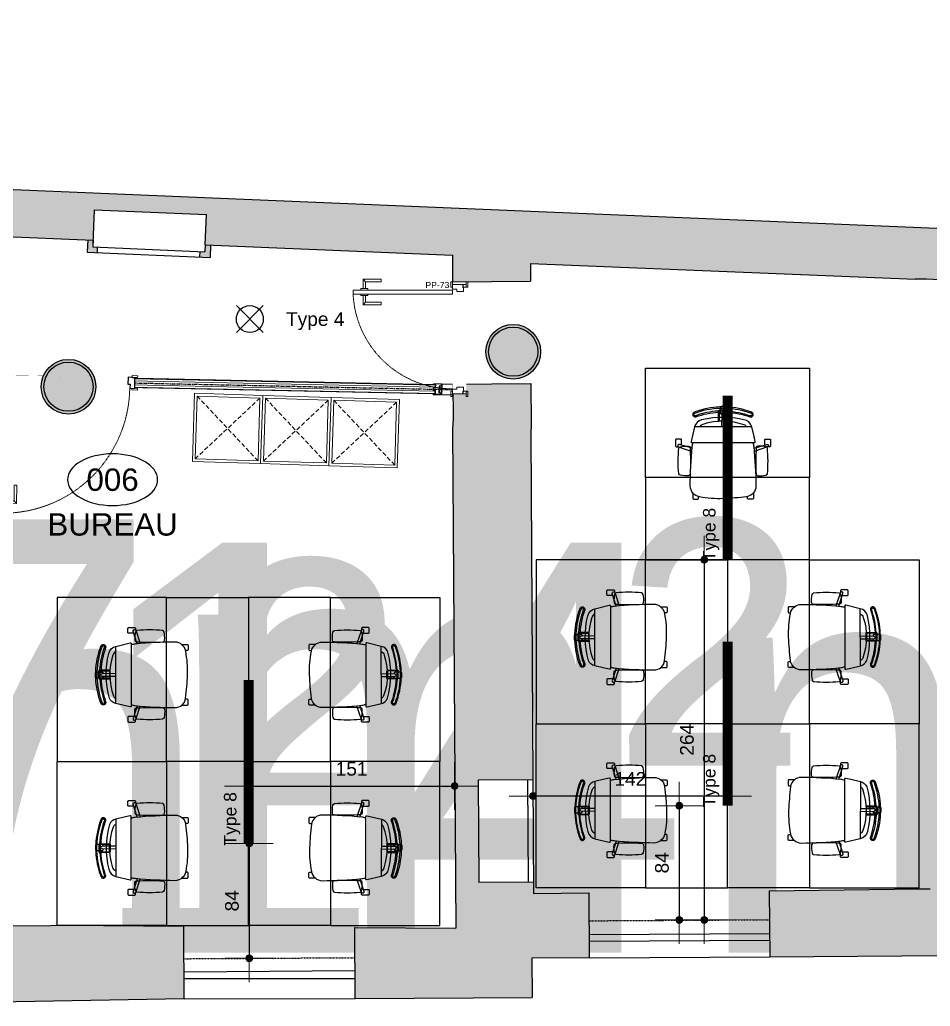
# Model space of a CAD drawing. Header units: inches. Extents: x 2159 to 6977, y 624 to 2731.
# Drawn here: x 5354 to 6020, y 1564 to 2285 of the extents above; entities that cross this region are included whole.
import ezdxf
from ezdxf.enums import TextEntityAlignment as Align

# ---------------------------------------------------------------- set-up
doc = ezdxf.new("R2018")
doc.units = ezdxf.units.IN
doc.header["$MEASUREMENT"] = 0
doc.set_wipeout_variables(frame=1)
for name, pattern in [('ACAD_ISO02W100', [15, 12, -3]), ('ACAD_ISO03W100', [30, 12, -18]), ('AXESx2', [4, 2.5, -0.5, 0.5, -0.5]), ('CACHE2', [4.7625, 3.175, -1.5875]), ('CACHEx2', [0.75, 0.5, -0.25])]:
    doc.linetypes.add(name, pattern=pattern)
for name, color, linetype in [('DESSIN entresol 1', 7, 'Continuous'), ('M-CLOISON_INFORMATION', 6, 'Continuous'), ('M-COTATION LUMINAIRES', 1, 'Continuous'), ('Mur entresol 1', 7, 'Continuous')]:
    doc.layers.add(name, color=color, linetype=linetype)
for name, color, linetype, true_color in [('M-CLOISON_AMOVIBLE_VITREE', 7, 'Continuous', 0x007cf9), ('M-CLOISON_AMOVIBLE_VITREE_VSA', 7, 'Continuous', 0x04c0fe), ('M-LOCAUX_ID', 7, 'Continuous', 0x80dfff), ('M-LUMINAIRES', 7, 'Continuous', 0x000024), ('M-MOBILIER BUREAU', 7, 'Continuous', 0x141467), ("M-SYSTEME D'ACCES", 7, 'Continuous', 0xbbff78), ('MC-CLOISON_AMOVIBLE_VITREE', 7, 'Continuous', 0x007cf9)]:
    doc.layers.add(name, color=color, linetype=linetype, true_color=true_color)
doc.layers.add('M-MOBILIER AUTRE', color=7, linetype='Continuous', lineweight=0, true_color=0x214aff)
doc.styles.add('ARIAL', font='arial.ttf')
doc.styles.add('MC_2013_Libre_15', font='', dxfattribs={"height": 15})
doc.styles.add('MC_Libre_09', font='', dxfattribs={"height": 9})
doc.styles.get("Standard").update_dxf_attribs({"font": 'arial.ttf'})
doc.styles.get('MC_2013_Libre_15').set_extended_font_data('Gotham Book')
doc.styles.get('MC_Libre_09').set_extended_font_data('Gotham Book')
doc.dimstyles.new('MC_1-50', dxfattribs={"dimscale": 50, "dimtxt": 0.2, "dimasz": 0.02, "dimexe": 0, "dimexo": 0, "dimgap": 0.15, "dimtad": 1, "dimdec": 0, "dimzin": 0, "dimdsep": 46, "dimtxsty": 'ARIAL', "dimblk": 'MC_LIGNE_ACCROCHE DE COTE', "dimblk1": 'MC_LIGNE_ACCROCHE DE COTE', "dimblk2": 'MC_LIGNE_ACCROCHE DE COTE', "dimcen": -3, "dimdle": 1.25, "dimse1": 1, "dimse2": 1, "dimclrd": 256, "dimclre": 7, "dimclrt": 256, "dimadec": 0, "dimazin": 0, "dimtfac": 0.75, "dimtdec": 0, "dimtix": 1, "dimtmove": 2, "dimatfit": 2, "dimldrblk": 'DOT', "dimfxl": 1, "dimtvp": 1.5, "dimtolj": 1, "dimtzin": 0, "dimlwd": -1, "dimarcsym": 0})

# ---------------------------------------------------------------- blocks, each defined once
blk = doc.blocks.new('MC_ID_PIECE')
blk.add_ellipse((0, 0), major_axis=(-18.11, 0), ratio=0.57331, start_param=-1.570796, end_param=4.712389)
at = {"style": 'ARIAL'}
for tag, p in [('NUMEROTATION_PIECE', (0, 0)), ('ID_PIECE', (0, -17.97))]:
    blk.add_attdef(tag, text='', height=9, dxfattribs=at).set_placement(p, align=Align.MIDDLE_CENTER)
blk = doc.blocks.new('*U35')
at = {"color": 0}
for p, q in [((-44.11, 6.6), (1028.93, 6.58)), ((1028.93, -0.42), (-44.11, -0.4))]:
    blk.add_line(p, q, dxfattribs=at)
for points in [[(-58.56, 7.1), (-50.56, 7.1), (-50.56, -0.9), (-58.56, -0.9)], [(1035.38, 7.08), (1043.38, 7.08), (1043.38, -0.92), (1035.38, -0.92)]]:
    blk.add_lwpolyline(points, close=True, dxfattribs=at)
at = {"color": 0, "lineweight": 5}
for points in [[(-50.56, 5.58), (-49.06, 5.58), (-49.06, 0.58), (-50.56, 0.58), (-50.56, 1.48), (-50.06, 1.48), (-50.06, 4.68), (-50.56, 4.68)], [(-49.81, 7.1), (-49.81, 5.6), (-48.31, 5.6), (-48.31, 0.6), (-49.81, 0.6), (-49.81, -0.4), (-45.81, -0.4), (-45.81, 2.1), (-44.11, 2.1), (-44.11, 4.1), (-45.81, 4.1), (-45.81, 6.6), (-44.11, 6.6), (-44.11, 7.1)], [(-45.41, 6.2), (1030.23, 6.18), (1030.23, 4.48), (-45.41, 4.5)], [(-45.41, 1.7), (1030.23, 1.68), (1030.23, -0.02), (-45.41, 0)], [(1034.63, 7.08), (1034.63, 5.58), (1033.13, 5.58), (1033.13, 0.58), (1034.63, 0.58), (1034.63, -0.42), (1030.63, -0.42), (1030.63, 2.08), (1028.93, 2.08), (1028.93, 4.08), (1030.63, 4.08), (1030.63, 6.58), (1028.93, 6.58), (1028.93, 7.08)], [(1035.38, 5.57), (1033.88, 5.57), (1033.88, 0.57), (1035.38, 0.57), (1035.38, 1.47), (1034.88, 1.47), (1034.88, 4.67), (1035.38, 4.67)], [(-49.81, -0.9), (-44.11, -0.9), (-44.11, -0.4), (-49.81, -0.4)], [(1034.63, -0.92), (1028.93, -0.92), (1028.93, -0.42), (1034.63, -0.42)]]:
    blk.add_lwpolyline(points, close=True, dxfattribs=at)
at = {"layer": 'M-CLOISON_INFORMATION', "linetype": 'AXESx2'}
blk.add_line((-58.56, 3.1), (1043.38, 3.09), dxfattribs=at)
at = {"layer": 'M-CLOISON_INFORMATION', "style": 'ARIAL'}
for tag, p in [('LONGUEUR_CLOISON', (-43.11, 3.1)), ('NUMERO_CLOISON', (-43.11, -2.04))]:
    blk.add_attdef(tag, text='', height=2, dxfattribs=at).set_placement(p, align=Align.MIDDLE_LEFT)
at = {"layer": 'M-CLOISON_INFORMATION', "style": 'ARIAL', "flags": 1}
for tag, p in [('MODELE_CLOISON', (-43.11, -5.17)), ('FINITION_CLOISON', (-43.11, -8.31)), ('HAUTEUR_SOUS_PLAFOND', (-43.11, -11.45))]:
    blk.add_attdef(tag, text='', height=2, dxfattribs=at).set_placement(p, align=Align.MIDDLE_LEFT)
blk = doc.blocks.new('Bureau 120x60cm')
at = {"color": 7, "linetype": 'ACAD_ISO02W100', "true_color": 0xf3f3f3}
for p, q in [((-15.3435, 27.3143, 0.4745), (-16.1435, 27.3143, 0.4745)), ((-16.1435, 27.3143, 0.4745), (-16.1435, 26.1143, 0.4745)), ((-16.1435, 26.1143, 0.4745), (-15.3435, 26.1143, 0.4745))]:
    blk.add_line(p, q, dxfattribs=at)
at = {"color": 0}
for p, q in [((-15.3435, 26.1143, 0.4745), (-15.3435, 27.3143, 0.4745)), ((-15.3435, 27.3143, 0.4745), (-14.7435, 27.3143, 0.4745)), ((-14.7435, 27.3143, 0.4745), (-14.7435, 26.1143, 0.4745)), ((-14.7435, 26.1143, 0.4745), (-15.3435, 26.1143, 0.4745))]:
    blk.add_line(p, q, dxfattribs=at)
for p, q in [((-15.8285, 26.7813, 0.0562), (-15.8324, 26.7813, 0.0562)), ((-15.7609, 26.7813, 0.0562), (-15.8285, 26.7813, 0.0562)), ((-15.8374, 26.7763, 0.0562), (-15.8295, 26.7763, 0.0562)), ((-15.8374, 26.7223, 0.0562), (-15.8374, 26.7763, 0.0562)), ((-15.8295, 26.7223, 0.0562), (-15.8374, 26.7223, 0.0562)), ((-15.8324, 26.7173, 0.0562), (-15.8285, 26.7173, 0.0562)), ((-15.8295, 26.7223, 0.0562), (-15.8295, 26.7763, 0.0562)), ((-15.8295, 26.7763, 0.0562), (-15.7599, 26.7763, 0.0562)), ((-15.7599, 26.7223, 0.0562), (-15.8295, 26.7223, 0.0562)), ((-15.8285, 26.7173, 0.0562), (-15.7609, 26.7173, 0.0562)), ((-15.7147, 26.7347, 0.0562), (-15.8143, 26.7359, 0.0562)), ((-15.7147, 26.7563, 0.0562), (-15.8137, 26.7544, 0.0562)), ((-15.7599, 26.7763, 0.0562), (-15.7599, 26.7223, 0.0562)), ((-15.7599, 26.7763, 0.0562), (-15.7559, 26.7763, 0.0562)), ((-15.7559, 26.7223, 0.0562), (-15.7599, 26.7223, 0.0562)), ((-15.7559, 26.7223, 0.0562), (-15.7559, 26.7763, 0.0562))]:
    blk.add_line(p, q)
at = {"extrusion": (-3.0876e-09, -2.36034e-09, 1), "elevation": 0.0562}
for points in [[(-15.5821, 27.0512), (-15.6215, 27.0512), (-15.6259, 27.0548), (-15.6262, 27.0897), (-15.6215, 27.0945), (-15.5748, 27.0945), (-15.57, 27.0897), (-15.57, 27.0751)], [(-15.2327, 26.9695), (-15.1901, 26.9695), (-15.1853, 26.9648), (-15.1853, 26.931), (-15.1901, 26.9262), (-15.2044, 26.9262)], [(-15.8076, 26.7357), (-15.8076, 26.7286), (-15.8124, 26.7238), (-15.859, 26.7238), (-15.8638, 26.7286), (-15.8638, 26.7624), (-15.859, 26.7671), (-15.8124, 26.7671), (-15.8076, 26.7624), (-15.8076, 26.7546)], [(-15.2319, 26.5249), (-15.1901, 26.5249), (-15.1853, 26.5296), (-15.1853, 26.5634), (-15.1901, 26.5682), (-15.2052, 26.5682)], [(-15.5821, 26.4432), (-15.6215, 26.4432), (-15.6259, 26.4396), (-15.6262, 26.4047), (-15.6215, 26.3998), (-15.5748, 26.3998), (-15.57, 26.4047), (-15.57, 26.4193)]]:
    blk.add_lwpolyline(points, dxfattribs=at)
for points in [[(-15.5582, 26.9737), (-15.5868, 27.067, -0.982332), (-15.5689, 27.0729), (-15.5356, 26.9757)], [(-15.7151, 26.5383, -0.248671), (-15.7609, 26.576, -0.127853), (-15.766, 26.9044, -0.282333), (-15.7143, 26.9558, -0.116263)], [(-15.6008, 26.5315, 0.086951), (-15.5723, 26.5224, 0.020643), (-15.2819, 26.5073, 0.381486), (-15.2039, 26.5754, 0.021381), (-15.1899, 26.7474, 0.05708), (-15.203, 26.9204, 0.351969), (-15.2819, 26.9875, 0.020732), (-15.5723, 26.9724, 0.070243), (-15.6007, 26.9657, 5.382448)], [(-15.7143, 26.9182, 0.184533), (-15.7356, 26.8923, 0.168144), (-15.7318, 26.5946, 0.20387), (-15.7151, 26.5766, 1.542689)], [(-15.5582, 26.5211), (-15.5868, 26.4274, 0.982332), (-15.5689, 26.4215), (-15.5356, 26.5192)]]:
    blk.add_lwpolyline(points, format="xyb", dxfattribs=at)
for points in [[(-15.5688, 27.0635, 0.081724), (-15.5739, 27.0013, 0.298406), (-15.5645, 26.9893, 0.027254), (-15.3699, 26.9884, 0.392104), (-15.3575, 27.001, 0.077754), (-15.3612, 27.06, 0.283785), (-15.3723, 27.0715, 0.04999), (-15.5596, 27.071, 0.300524)], [(-15.6439, 26.5195), (-15.7151, 26.5383), (-15.7143, 26.9558), (-15.6089, 26.9816, -0.415503), (-15.6007, 26.9766), (-15.6008, 26.5168, -0.637011), (-15.6084, 26.5133)], [(-15.5688, 26.4311, -0.081724), (-15.5739, 26.4932, -0.298406), (-15.5645, 26.5052, -0.027254), (-15.3699, 26.5061, -0.392104), (-15.3575, 26.4935, -0.077754), (-15.3612, 26.4346, -0.283785), (-15.3723, 26.4231, -0.04999), (-15.5596, 26.4235, -0.300524)]]:
    blk.add_lwpolyline(points, format="xyb", close=True, dxfattribs=at)
for centre, radius, start, end in [((-15.8324, 26.7763, 0.0562), 0.005, 90, 180), ((-15.7609, 26.7763, 0.0562), 0.005, 0, 90), ((-15.8324, 26.7223, 0.0562), 0.005, 180, 270), ((-15.8142, 26.7451, 0.0562), 0.00929, 86.88434, 269.02485), ((-15.7609, 26.7223, 0.0562), 0.005, 270, 0)]:
    blk.add_arc(centre, radius, start, end)
at = {"extrusion": (-3.0876e-09, -2.36034e-09, 1)}
for centre, major_axis, ratio, start_param, end_param in [((-15.806, 26.9509, 0.0562), (0, 0.00992), 0.993908, 4.482777, 6.283185), ((-15.7609, 26.7763, 0.0562), (0, -0.005), 0.192955, 1.570796, 3.141593), ((-15.7609, 26.7223, 0.0562), (0, -0.005), 0.192955, 0, 1.570796), ((-15.8056, 26.545, 0.0562), (0, -0.00991), 0.993908, 0, 1.916946)]:
    blk.add_ellipse(centre, major_axis=major_axis, ratio=ratio, start_param=start_param, end_param=end_param, dxfattribs=at)
for points, knots in [([(-15.8227, 26.5401, 0.0562), (-15.8451, 26.599, 0.0562), (-15.8581, 26.6624, 0.0562), (-15.863, 26.7873, 0.0562), (-15.8555, 26.8503, 0.0562), (-15.8339, 26.9259, 0.0562), (-15.8286, 26.9417, 0.0562), (-15.8227, 26.9573, 0.0562)], [0, 0, 0, 0, 0.1891905, 0.1891905, 0.3749651, 0.3749651, 0.4250547, 0.4250547, 0.4250547, 0.4250547]), ([(-15.8152, 26.9545, 0.0562), (-15.8373, 26.8964, 0.0562), (-15.8501, 26.8339, 0.0562), (-15.855, 26.7107, 0.0562), (-15.8476, 26.6485, 0.0562), (-15.8263, 26.5739, 0.0562), (-15.821, 26.5581, 0.0562), (-15.8151, 26.5426, 0.0562)], [0, 0, 0, 0, 0.186586, 0.186586, 0.3697995, 0.3697995, 0.4196416, 0.4196416, 0.4196416, 0.4196416]), ([(-15.8227, 26.9573, 0.0562), (-15.822, 26.9592, 0.0562), (-15.821, 26.9609, 0.0562), (-15.8185, 26.9638, 0.0562), (-15.8171, 26.9651, 0.0562), (-15.8139, 26.9671, 0.0562), (-15.8121, 26.9679, 0.0562), (-15.8084, 26.9688, 0.0562), (-15.8064, 26.969, 0.0562), (-15.8027, 26.9686, 0.0562), (-15.8008, 26.9682, 0.0562), (-15.7973, 26.9667, 0.0562), (-15.7957, 26.9657, 0.0562), (-15.7928, 26.9632, 0.0562), (-15.7916, 26.9617, 0.0562), (-15.7897, 26.9584, 0.0562), (-15.789, 26.9566, 0.0562), (-15.7882, 26.9528, 0.0562), (-15.7881, 26.9509, 0.0562), (-15.7884, 26.9481, 0.0562), (-15.7885, 26.9472, 0.0562), (-15.7888, 26.9463, 0.0562)], [0, 0, 0, 0, 0.00581834, 0.00581834, 0.0115265, 0.0115265, 0.01723291, 0.01723291, 0.02293404, 0.02293404, 0.02863253, 0.02863253, 0.03433199, 0.03433199, 0.0400356, 0.0400356, 0.04574483, 0.04574483, 0.05145892, 0.05145892, 0.05415272, 0.05415272, 0.05415272, 0.05415272]), ([(-15.8152, 26.9545, 0.0562), (-15.8152, 26.9545, 0.0562), (-15.8153, 26.9546, 0.0562), (-15.8156, 26.9547, 0.0562), (-15.8158, 26.9548, 0.0562), (-15.8165, 26.9551, 0.0562), (-15.8169, 26.9553, 0.0562), (-15.8178, 26.9556, 0.0562), (-15.8182, 26.9558, 0.0562), (-15.8192, 26.9562, 0.0562), (-15.8197, 26.9564, 0.0562), (-15.8206, 26.9567, 0.0562), (-15.821, 26.9569, 0.0562), (-15.8218, 26.9571, 0.0562), (-15.8221, 26.9572, 0.0562), (-15.8225, 26.9573, 0.0562), (-15.8226, 26.9574, 0.0562), (-15.8227, 26.9573, 0.0562), (-15.8227, 26.9573, 0.0562), (-15.8227, 26.9573, 0.0562)], [25.279064, 25.279064, 25.279064, 25.279064, 26.768348, 26.768348, 28.325859, 28.325859, 29.883994, 29.883994, 31.441792, 31.441792, 32.999677, 32.999677, 34.558406, 34.558406, 36.117352, 36.117352, 37.67499, 37.67499, 37.885463, 37.885463, 37.885463, 37.885463]), ([(-15.7964, 26.9487, 0.0562), (-15.7962, 26.9497, 0.0562), (-15.7961, 26.9508, 0.0562), (-15.7963, 26.9529, 0.0562), (-15.7966, 26.954, 0.0562), (-15.7974, 26.9559, 0.0562), (-15.798, 26.9568, 0.0562), (-15.7994, 26.9584, 0.0562), (-15.8002, 26.959, 0.0562), (-15.802, 26.9601, 0.0562), (-15.803, 26.9605, 0.0562), (-15.8047, 26.9608, 0.0562), (-15.8053, 26.9609, 0.0562), (-15.8071, 26.9609, 0.0562), (-15.8081, 26.9607, 0.0562), (-15.8101, 26.96, 0.0562), (-15.8111, 26.9595, 0.0562), (-15.8128, 26.9582, 0.0562), (-15.8135, 26.9574, 0.0562), (-15.8145, 26.9559, 0.0562), (-15.8149, 26.9552, 0.0562), (-15.8152, 26.9545, 0.0562)], [0, 0, 0, 0, 0.00321285, 0.00321285, 0.00636128, 0.00636128, 0.0095137, 0.0095137, 0.01267321, 0.01267321, 0.01584275, 0.01584275, 0.01782239, 0.01782239, 0.0210395, 0.0210395, 0.02422009, 0.02422009, 0.02739541, 0.02739541, 0.02974606, 0.02974606, 0.02974606, 0.02974606]), ([(-15.7964, 26.9487, 0.0562), (-15.7964, 26.9487, 0.0562), (-15.7963, 26.9487, 0.0562), (-15.7962, 26.9486, 0.0562), (-15.7961, 26.9486, 0.0562), (-15.7959, 26.9486, 0.0562), (-15.7957, 26.9485, 0.0562), (-15.7953, 26.9484, 0.0562), (-15.7946, 26.9482, 0.0562), (-15.7941, 26.9481, 0.0562), (-15.7932, 26.9478, 0.0562), (-15.7927, 26.9477, 0.0562), (-15.7922, 26.9475, 0.0562), (-15.7922, 26.9475, 0.0562), (-15.7921, 26.9475, 0.0562)], [23.620506, 23.620506, 23.620506, 23.620506, 24.344107, 24.344107, 25.225285, 25.225285, 25.225285, 26.786112, 26.786112, 28.351302, 28.351302, 29.91779, 29.91779, 29.92515, 29.92515, 29.92515, 29.92515]), ([(-15.7964, 26.9487, 0.0562), (-15.7964, 26.9487, 0.0562), (-15.7964, 26.9487, 0.0562), (-15.7964, 26.9487, 0.0562), (-15.7964, 26.9487, 0.0562), (-15.7964, 26.9487, 0.0562)], [48.4302614, 48.4302614, 48.4302614, 48.4302614, 48.6864191, 48.6864191, 48.8457908, 48.8457908, 48.8457908, 48.8457908]), ([(-15.7921, 26.9475, 0.0562), (-15.7917, 26.9473, 0.0562), (-15.7912, 26.9472, 0.0562), (-15.7903, 26.9469, 0.0562), (-15.7899, 26.9468, 0.0562), (-15.7893, 26.9466, 0.0562), (-15.7891, 26.9465, 0.0562), (-15.7888, 26.9464, 0.0562), (-15.7888, 26.9463, 0.0562), (-15.7888, 26.9463, 0.0562)], [29.92515, 29.92515, 29.92515, 29.92515, 31.483322, 31.483322, 33.047716, 33.047716, 34.610721, 34.610721, 35.815195, 35.815195, 35.815195, 35.815195]), ([(-15.8285, 26.7813, 0.0562), (-15.8285, 26.7813, 0.0562), (-15.8285, 26.7813, 0.0562), (-15.8285, 26.7813, 0.0562), (-15.8285, 26.7813, 0.0562), (-15.8294, 26.7752, 0.0562)], [-0.01031285, -0.01031285, -0.01031285, -0.01031285, 0, 0, 0.01031285, 0.01031285, 0.01031285, 0.01031285]), ([(-15.8295, 26.7223, 0.0562), (-15.8295, 26.7217, 0.0562), (-15.8294, 26.721, 0.0562), (-15.8293, 26.7198, 0.0562), (-15.8293, 26.7193, 0.0562), (-15.8291, 26.7183, 0.0562), (-15.829, 26.718, 0.0562), (-15.8288, 26.7176, 0.0562), (-15.8288, 26.7175, 0.0562), (-15.8286, 26.7174, 0.0562), (-15.8286, 26.7173, 0.0562), (-15.8285, 26.7173, 0.0562), (-15.8285, 26.7173, 0.0562), (-15.8285, 26.7173, 0.0562)], [7.866681, 7.866681, 7.866681, 7.866681, 9.819099, 9.819099, 11.771895, 11.771895, 13.725549, 13.725549, 14.729493, 14.729493, 15.733363, 15.733363, 15.743676, 15.743676, 15.743676, 15.743676]), ([(-15.7888, 26.5511, 0.0562), (-15.7882, 26.5493, 0.0562), (-15.7878, 26.5473, 0.0562), (-15.7877, 26.5435, 0.0562), (-15.788, 26.5415, 0.0562), (-15.7891, 26.5379, 0.0562), (-15.79, 26.5362, 0.0562), (-15.7922, 26.5331, 0.0562), (-15.7936, 26.5317, 0.0562), (-15.7966, 26.5294, 0.0562), (-15.7984, 26.5285, 0.0562), (-15.802, 26.5274, 0.0562), (-15.8039, 26.5271, 0.0562), (-15.8077, 26.5271, 0.0562), (-15.8096, 26.5275, 0.0562), (-15.8132, 26.5287, 0.0562), (-15.8149, 26.5296, 0.0562), (-15.8179, 26.5319, 0.0562), (-15.8192, 26.5333, 0.0562), (-15.8214, 26.5365, 0.0562), (-15.8222, 26.5382, 0.0562), (-15.8227, 26.5401, 0.0562)], [0, 0, 0, 0, 0.00581525, 0.00581525, 0.01152328, 0.01152328, 0.01723549, 0.01723549, 0.02294442, 0.02294442, 0.02864804, 0.02864804, 0.03434624, 0.03434624, 0.04004111, 0.04004111, 0.04573612, 0.04573612, 0.0514347, 0.0514347, 0.05717597, 0.05717597, 0.05717597, 0.05717597]), ([(-15.8185, 26.5413, 0.0562), (-15.8186, 26.5413, 0.0562), (-15.8187, 26.5413, 0.0562), (-15.8192, 26.5411, 0.0562), (-15.8197, 26.5409, 0.0562), (-15.8207, 26.5406, 0.0562), (-15.8211, 26.5405, 0.0562), (-15.8218, 26.5403, 0.0562), (-15.8221, 26.5402, 0.0562), (-15.8226, 26.5401, 0.0562), (-15.8227, 26.5401, 0.0562), (-15.8227, 26.5401, 0.0562), (-15.8227, 26.5401, 0.0562), (-15.8227, 26.5401, 0.0562)], [31.187374, 31.187374, 31.187374, 31.187374, 31.462551, 31.462551, 33.025693, 33.025693, 34.593569, 34.593569, 36.159542, 36.159542, 37.722617, 37.722617, 37.907499, 37.907499, 37.907499, 37.907499]), ([(-15.8151, 26.5426, 0.0562), (-15.8151, 26.5426, 0.0562), (-15.8152, 26.5425, 0.0562), (-15.8155, 26.5424, 0.0562), (-15.8158, 26.5423, 0.0562), (-15.8165, 26.542, 0.0562), (-15.8169, 26.5419, 0.0562), (-15.8177, 26.5416, 0.0562), (-15.8181, 26.5415, 0.0562), (-15.8185, 26.5413, 0.0562)], [25.293642, 25.293642, 25.293642, 25.293642, 26.780141, 26.780141, 28.337832, 28.337832, 29.897859, 29.897859, 31.187374, 31.187374, 31.187374, 31.187374]), ([(-15.8151, 26.5426, 0.0562), (-15.8148, 26.5415, 0.0562), (-15.8144, 26.5405, 0.0562), (-15.8133, 26.5388, 0.0562), (-15.8126, 26.538, 0.0562), (-15.8109, 26.5366, 0.0562), (-15.81, 26.5361, 0.0562), (-15.808, 26.5354, 0.0562), (-15.807, 26.5352, 0.0562), (-15.8058, 26.5351, 0.0562), (-15.8057, 26.5351, 0.0562), (-15.8052, 26.5351, 0.0562), (-15.8049, 26.5351, 0.0562), (-15.8034, 26.5353, 0.0562), (-15.8024, 26.5356, 0.0562), (-15.8005, 26.5365, 0.0562), (-15.7996, 26.5371, 0.0562), (-15.7981, 26.5386, 0.0562), (-15.7974, 26.5394, 0.0562), (-15.7964, 26.5413, 0.0562), (-15.7961, 26.5423, 0.0562), (-15.7957, 26.5444, 0.0562), (-15.7957, 26.5454, 0.0562), (-15.796, 26.5471, 0.0562), (-15.7961, 26.5478, 0.0562), (-15.7964, 26.5484, 0.0562)], [0, 0, 0, 0, 0.00321068, 0.00321068, 0.00636009, 0.00636009, 0.00952099, 0.00952099, 0.01269186, 0.01269186, 0.01305819, 0.01305819, 0.01415867, 0.01415867, 0.01738754, 0.01738754, 0.02056235, 0.02056235, 0.02373073, 0.02373073, 0.02688881, 0.02688881, 0.03003872, 0.03003872, 0.03201466, 0.03201466, 0.03201466, 0.03201466]), ([(-15.7963, 26.5484, 0.0562), (-15.7963, 26.5484, 0.0562), (-15.7963, 26.5484, 0.0562), (-15.7963, 26.5484, 0.0562), (-15.7962, 26.5484, 0.0562), (-15.796, 26.5485, 0.0562), (-15.7955, 26.5486, 0.0562), (-15.7951, 26.5487, 0.0562), (-15.7943, 26.549, 0.0562), (-15.7938, 26.5491, 0.0562), (-15.7931, 26.5494, 0.0562), (-15.7929, 26.5495, 0.0562), (-15.7924, 26.5497, 0.0562), (-15.7921, 26.5497, 0.0562), (-15.7917, 26.5499, 0.0562), (-15.7914, 26.55, 0.0562), (-15.7907, 26.5503, 0.0562), (-15.7903, 26.5504, 0.0562), (-15.7896, 26.5507, 0.0562), (-15.7894, 26.5508, 0.0562), (-15.789, 26.551, 0.0562), (-15.7888, 26.5511, 0.0562), (-15.7888, 26.5511, 0.0562), (-15.7888, 26.5511, 0.0562), (-15.7888, 26.5511, 0.0562)], [24.890686, 24.890686, 24.890686, 24.890686, 25.198952, 25.198952, 25.198952, 26.764845, 26.764845, 28.33181, 28.33181, 29.899659, 29.899659, 30.698164, 30.698164, 31.448954, 31.448954, 32.250169, 32.250169, 33.784465, 33.784465, 35.31521, 35.31521, 36.840811, 36.840811, 37.073575, 37.073575, 37.073575, 37.073575])]:
    blk.add_open_spline(points, degree=3, knots=knots)
for points in [[(-15.8304, 26.7813, 0.0562), (-15.8271, 26.8382, 0.0562), (-15.8156, 26.8951, 0.0562), (-15.7964, 26.9487, 0.0562)], [(-15.7888, 26.9463, 0.0562), (-15.8077, 26.8936, 0.0562), (-15.8191, 26.8374, 0.0562), (-15.8224, 26.7813, 0.0562)], [(-15.8304, 26.7173, 0.0562), (-15.8271, 26.6605, 0.0562), (-15.8156, 26.6035, 0.0562), (-15.7964, 26.55, 0.0562)], [(-15.8225, 26.7173, 0.0562), (-15.8193, 26.6608, 0.0562), (-15.8079, 26.6043, 0.0562), (-15.7888, 26.5511, 0.0562)], [(-15.7964, 26.5484, 0.0562), (-15.7964, 26.5484, 0.0562), (-15.7963, 26.5484, 0.0562), (-15.7963, 26.5484, 0.0562)]]:
    blk.add_open_spline(points, degree=3)
blk = doc.blocks.new('MC_Legende_PLAN GENERAL')
at = {"lineweight": 30, "flags": 104}
blk.add_attdef('LEGENDES_PLAN_GENERAL', text='', height=6, dxfattribs=at).set_placement((-0.6, 0), align=Align.MIDDLE_LEFT)
blk = doc.blocks.new('*U41')
at = {"color": 0, "lineweight": 5}
for p, q in [((44.12, 95.91), (44.12, 82.66)), ((51.02, 95.91), (44.12, 95.91)), ((46.02, 94.01), (44.12, 95.91)), ((46.02, 94.01), (46.02, 82.66)), ((51.02, 94.01), (46.02, 94.01)), ((56.02, 95.91), (62.92, 95.91)), ((56.02, 94.01), (61.02, 94.01)), ((61.02, 94.01), (62.92, 95.91)), ((61.02, 94.01), (61.02, 82.66)), ((62.92, 95.91), (62.92, 82.66)), ((46.02, 82.66), (44.12, 82.66)), ((61.02, 82.66), (62.92, 82.66))]:
    blk.add_line(p, q, dxfattribs=at)
for points in [[(51.02, 97.56), (51.02, 92.36), (52.02, 92.36), (52.02, 97.56)], [(56.02, 97.56), (56.02, 92.36), (55.02, 92.36), (55.02, 97.56)]]:
    blk.add_lwpolyline(points, close=True, dxfattribs=at)
at = {"color": 255}
blk.add_wipeout([(59.02, 10.39), (-40.98, 10.39), (-40.98, 2.33), (59.02, 2.33)], dxfattribs=at)
at = {"color": 0, "lineweight": 5}
for p, q in [((-40.98, 2.77), (-40.98, 2.33)), ((-38.98, 2.77), (-40.98, 2.77)), ((-38.98, 2.33), (-38.98, 2.77)), ((-38.98, 2.39), (-38.98, 2.39)), ((57.02, 2.33), (57.02, 2.77)), ((57.02, 2.77), (59.02, 2.77)), ((59.02, 2.77), (59.02, 2.33))]:
    blk.add_line(p, q, dxfattribs=at)
at = {"color": 0}
for points in [[(52.02, 10.39), (55.02, 10.39), (55.02, 103.15), (52.02, 103.15)], [(-38.93, 2.39), (-35.98, 2.39), (-35.98, 7.39), (-37.48, 7.39), (-37.48, 10.39), (-40.98, 10.39), (-40.98, 2.82), (-38.93, 2.82)], [(56.97, 2.39), (54.02, 2.39), (54.02, 7.39), (55.52, 7.39), (55.52, 10.39), (59.02, 10.39), (59.02, 2.82), (56.97, 2.82)]]:
    blk.add_lwpolyline(points, close=True, dxfattribs=at)
at = {"color": 0, "lineweight": 5}
for points in [[(-38.98, 10.39), (-42.98, 10.39), (-42.98, 11.59), (-38.98, 11.59), (-38.98, 10.39)], [(57.02, 10.39), (61.02, 10.39), (61.02, 11.59), (57.02, 11.59), (57.02, 10.39)], [(-42.98, 2.33), (-42.98, 1.13), (-38.98, 1.13), (-38.98, 2.33)], [(57.02, 2.33), (61.02, 2.33), (61.02, 1.13), (57.02, 1.13), (57.02, 2.33)]]:
    blk.add_lwpolyline(points, close=True, dxfattribs=at)
at = {"color": 251, "linetype": 'CACHEx2', "lineweight": 5}
blk.add_arc((55.52, 10.39), 92.84, 92.75414, 180, dxfattribs=at)
at = {"color": 0, "insert": (61.16, 30.71), "char_height": 4.5, "width": 35.574, "attachment_point": 1, "rotation": 270, "style": 'ARIAL'}
blk.add_mtext('PP-93', dxfattribs=at)
blk = doc.blocks.new('Casiers 3pc')
at = {"elevation": 0}
for points in [[(1402.12, 12831.83), (1402.14, 12781.83), (1352.14, 12781.81), (1352.12, 12831.81)], [(1400.12, 12829.83), (1400.14, 12783.83), (1354.14, 12783.81), (1354.12, 12829.81)], [(1452.12, 12831.86), (1452.14, 12781.86), (1402.14, 12781.83), (1402.12, 12831.83)], [(1450.12, 12829.85), (1450.14, 12783.85), (1404.14, 12783.83), (1404.12, 12829.83)], [(1502.12, 12831.88), (1502.14, 12781.88), (1452.14, 12781.86), (1452.12, 12831.86)], [(1500.12, 12829.88), (1500.14, 12783.88), (1454.14, 12783.86), (1454.12, 12829.86)]]:
    blk.add_lwpolyline(points, close=True, dxfattribs=at)
at = {"color": 253, "linetype": 'CACHE2', "elevation": 0}
for points in [[(1354.12, 12829.81), (1400.14, 12783.83)], [(1400.12, 12829.83), (1354.14, 12783.81)], [(1404.12, 12829.83), (1450.14, 12783.85)], [(1450.12, 12829.85), (1404.14, 12783.83)], [(1454.12, 12829.86), (1500.14, 12783.88)], [(1500.12, 12829.88), (1454.14, 12783.86)]]:
    blk.add_lwpolyline(points, dxfattribs=at)
blk = doc.blocks.new('Type 8')
at = {"const_width": 8}
blk.add_lwpolyline([(-131, 0), (0, 0)], dxfattribs=at)
at = {"style": 'MC_Libre_09', "flags": 1}
blk.add_attdef('COMPTAGE', text='', height=9.75, dxfattribs=at).set_placement((-90.69, 27.47), align=Align.MIDDLE_CENTER)
at = {"style": 'MC_2013_Libre_15'}
blk.add_attdef('TYPE', text='', height=12, dxfattribs=at).set_placement((-132.29, 14.67), align=Align.MIDDLE_LEFT)
blk = doc.blocks.new('*U48')
at = {"lineweight": 5}
for p, q in [((24.12, 75.91), (24.12, 62.66)), ((31.02, 75.91), (24.12, 75.91)), ((26.02, 74.01), (24.12, 75.91)), ((26.02, 74.01), (26.02, 62.66)), ((31.02, 74.01), (26.02, 74.01)), ((36.02, 75.91), (42.92, 75.91)), ((36.02, 74.01), (41.02, 74.01)), ((41.02, 74.01), (42.92, 75.91)), ((41.02, 74.01), (41.02, 62.66)), ((42.92, 75.91), (42.92, 62.66)), ((26.02, 62.66), (24.12, 62.66)), ((41.02, 62.66), (42.92, 62.66))]:
    blk.add_line(p, q, dxfattribs=at)
for points in [[(31.02, 77.56), (31.02, 72.36), (32.02, 72.36), (32.02, 77.56)], [(36.02, 77.56), (36.02, 72.36), (35.02, 72.36), (35.02, 77.56)]]:
    blk.add_lwpolyline(points, close=True, dxfattribs=at)
at = {"color": 255}
blk.add_wipeout([(39.02, 10.39), (-40.98, 10.39), (-40.98, 0.4), (39.02, 0.4)], dxfattribs=at)
at = {"lineweight": 5}
for p, q in [((-40.98, 2.77), (-40.98, 0.4)), ((-38.98, 2.77), (-40.98, 2.77)), ((-38.98, 0.4), (-38.98, 2.77)), ((-38.98, 2.39), (-38.98, 2.39)), ((37.02, 0.4), (37.02, 2.77)), ((37.02, 2.77), (39.02, 2.77)), ((39.02, 2.77), (39.02, 0.4))]:
    blk.add_line(p, q, dxfattribs=at)
for points in [[(32.02, 10.39), (35.02, 10.39), (35.02, 83.15), (32.02, 83.15)], [(-38.98, 10.39), (-42.98, 10.39), (-42.98, 11.59), (-38.98, 11.59), (-38.98, 10.39)], [(-38.93, 2.39), (-35.98, 2.39), (-35.98, 7.39), (-37.48, 7.39), (-37.48, 10.39), (-40.98, 10.39), (-40.98, 2.82), (-38.93, 2.82)], [(36.97, 2.39), (34.02, 2.39), (34.02, 7.39), (35.52, 7.39), (35.52, 10.39), (39.02, 10.39), (39.02, 2.82), (36.97, 2.82)], [(37.02, 10.39), (41.02, 10.39), (41.02, 11.59), (37.02, 11.59), (37.02, 10.39)], [(-42.98, 0.4), (-42.98, -0.8), (-38.98, -0.8), (-38.98, 0.4)], [(37.02, 0.4), (41.02, 0.4), (41.02, -0.8), (37.02, -0.8), (37.02, 0.4)]]:
    blk.add_lwpolyline(points, close=True, dxfattribs=at)
at = {"color": 251, "linetype": 'CACHEx2', "lineweight": 5}
blk.add_arc((35.52, 10.39), 72.84, 92.75414, 180, dxfattribs=at)
at = {"insert": (40.92, 30.26), "char_height": 4.5, "width": 20.3166, "attachment_point": 1, "rotation": 270, "style": 'ARIAL'}
blk.add_mtext('PP-73', dxfattribs=at)
blk = doc.blocks.new('béquille')
h = blk.add_hatch(color=0)
h.dxf.hatch_style = 1
h.paths.add_polyline_path([(-12150.94, 10147.93, 1), (-12110.94, 10147.93, 1)], flags=16)
h.paths.add_polyline_path([(-12395.49, 10064.48), (-12099.01, 10064.48), (-12099.01, 10250.84), (-12395.49, 10250.84)], flags=9)
h = blk.add_hatch(color=0)
h.dxf.hatch_style = 1
edge = h.paths.add_edge_path()
edge.add_arc((-12130.94, 10147.93), 18, 0, 360)
at = {"color": 0}
for radius in [20, 18]:
    blk.add_circle((-12130.94, 10147.93), radius, dxfattribs=at)
blk = doc.blocks.new('MC_ECL_PLAFONNIER')
at = {"linetype": 'Continuous'}
for p, q in [((-9.86, -9.86), (9.86, 9.86)), ((9.86, -9.86), (-9.86, 9.86))]:
    blk.add_line(p, q, dxfattribs=at)
blk.add_circle((0, 0), 9.86, dxfattribs=at)
at = {"style": 'MC_Libre_09', "flags": 1}
blk.add_attdef('COMPTAGE', text='', height=6.5, dxfattribs=at).set_placement((38.69, 8.53), align=Align.MIDDLE_CENTER)
at = {"style": 'MC_2013_Libre_15'}
blk.add_attdef('TYPE', text='', height=8, dxfattribs=at).set_placement((10.95, 0), align=Align.MIDDLE_LEFT)
blk = doc.blocks.new('MC_LIGNE_ACCROCHE DE COTE')
at = {"lineweight": 9}
h = blk.add_hatch(color=256, dxfattribs=at)
edge = h.paths.add_edge_path()
edge.add_arc((0, 0), 2.5, 0, 360)
for points in [[(0, 17.5), (0, -17.5)], [(-17.5, 0), (17.5, 0)]]:
    blk.add_lwpolyline(points, dxfattribs=at)
blk.add_circle((0, 0), 2.5, dxfattribs=at)
blk = doc.blocks.new('*D101')
at = {"layer": 'Defpoints', "color": 0, "transparency": 16777216}
for p in [(5872.14, 1710.38, 0), (5836.75, 1626.78), (5872.14, 1626.78)]:
    blk.add_point(p, dxfattribs=at)
at = {"layer": 'M-COTATION LUMINAIRES', "transparency": 16777216}
blk.add_line((5836.75, 1709.38), (5836.75, 1627.78), dxfattribs=at)
for p, rotation in [((5836.75, 1710.38), 90), ((5836.75, 1626.78), 270)]:
    blk.add_blockref('MC_LIGNE_ACCROCHE DE COTE', p, dxfattribs=dict(at, rotation=rotation))
at = {"layer": 'M-COTATION LUMINAIRES', "lineweight": 50, "transparency": 16777216, "insert": (5824.15, 1668.58), "char_height": 10, "attachment_point": 5, "rotation": 90, "style": 'ARIAL'}
blk.add_mtext('\\A1;84', dxfattribs=at)
blk = doc.blocks.new('_Dot')
at = {"color": 0, "linetype": 'ByBlock', "lineweight": -2}
blk.add_line((-0.5, 0), (-1, 0), dxfattribs=at)
at = {"color": 0, "linetype": 'ByBlock', "const_width": 0.5}
blk.add_lwpolyline([(-0.25, 0, 1), (0.25, 0, 1)], format="xyb", close=True, dxfattribs=at)
blk = doc.blocks.new('*D102')
at = {"layer": 'Defpoints', "color": 0, "transparency": 16777216}
for p in [(5872.14, 1890.38), (5855.04, 1626.79), (5873.74, 1626.79)]:
    blk.add_point(p, dxfattribs=at)
at = {"layer": 'M-COTATION LUMINAIRES', "transparency": 16777216}
blk.add_line((5855.04, 1889.38), (5855.04, 1627.79), dxfattribs=at)
for p, rotation in [((5855.04, 1890.38), 90), ((5855.04, 1626.79), 270)]:
    blk.add_blockref('MC_LIGNE_ACCROCHE DE COTE', p, dxfattribs=dict(at, rotation=rotation))
at = {"layer": 'M-COTATION LUMINAIRES', "lineweight": 50, "transparency": 16777216, "insert": (5842.43, 1758.58), "char_height": 10, "attachment_point": 5, "rotation": 90, "style": 'ARIAL'}
blk.add_mtext('\\A1;264', dxfattribs=at)
blk = doc.blocks.new('*D103')
at = {"layer": 'Defpoints', "color": 0, "transparency": 16777216}
for p in [(5729.89, 1717.46), (5729.89, 1709.52), (5872.14, 1710.38)]:
    blk.add_point(p, dxfattribs=at)
at = {"layer": 'M-COTATION LUMINAIRES', "transparency": 16777216}
blk.add_line((5871.14, 1717.46), (5730.89, 1717.46), dxfattribs=at)
at = {"layer": 'M-COTATION LUMINAIRES', "transparency": 16777216, "rotation": 180}
blk.add_blockref('MC_LIGNE_ACCROCHE DE COTE', (5729.89, 1717.46), dxfattribs=at)
at = {"layer": 'M-COTATION LUMINAIRES', "transparency": 16777216}
blk.add_blockref('MC_LIGNE_ACCROCHE DE COTE', (5872.14, 1717.46), dxfattribs=at)
at = {"layer": 'M-COTATION LUMINAIRES', "lineweight": 50, "transparency": 16777216, "insert": (5801.01, 1729.98), "char_height": 10, "attachment_point": 5, "style": 'ARIAL'}
blk.add_mtext('\\A1;142', dxfattribs=at)
blk = doc.blocks.new('*D107')
at = {"layer": 'Defpoints', "color": 0, "transparency": 16777216}
for p in [(5521.73, 1682.82, 41.82), (5522.24, 1598.7), (5522.24, 1598.7)]:
    blk.add_point(p, dxfattribs=at)
at = {"layer": 'M-COTATION LUMINAIRES', "transparency": 16777216}
blk.add_line((5522.24, 1681.82), (5522.24, 1599.7), dxfattribs=at)
for p, rotation in [((5522.24, 1682.82), 90), ((5522.24, 1598.7), 270)]:
    blk.add_blockref('MC_LIGNE_ACCROCHE DE COTE', p, dxfattribs=dict(at, rotation=rotation))
at = {"layer": 'M-COTATION LUMINAIRES', "lineweight": 50, "transparency": 16777216, "insert": (5509.63, 1640.76), "char_height": 10, "attachment_point": 5, "rotation": 90, "style": 'ARIAL'}
blk.add_mtext('\\A1;84', dxfattribs=at)

msp = doc.modelspace()

# ---------------------------------------------------------------- hatches: boundary and pattern name
at = {"layer": 'Mur entresol 1'}
h = msp.add_hatch(color=256, dxfattribs=at)
h.paths.add_polyline_path([(2474.52, 2230.56), (2906.39, 2219.83), (2907.16, 1956.83), (2967.16, 1957.01), (2979.16, 1957.04), (2995.72, 1957.09), (2995.68, 1969.09), (2916.98, 1968.86), (2916.55, 2114.86), (3012.55, 2115.14), (3012.53, 2122.14), (2964.53, 2122), (2964.25, 2216.85), (3102.27, 2210.4), (3102.53, 2122.4), (3092.53, 2122.38), (3092.55, 2115.38), (3102.55, 2115.4), (3102.97, 1969.41), (3079.68, 1969.34), (3079.72, 1957.34), (3193.46, 1957.67), (3193.43, 1969.67), (3114.72, 1969.44), (3114.3, 2115.44), (3210.29, 2115.72), (3210.27, 2122.72), (3162.94, 2122.59), (3162.69, 2207.58), (3300.71, 2201.13), (3300.94, 2122.99), (3300.94, 2122.99), (3290.27, 2122.96), (3290.29, 2115.95), (3300.29, 2115.98), (3300.72, 1969.98), (3277.43, 1969.92), (3277.46, 1957.92), (3467.12, 1958.47), (3467.08, 1970.47), (3428.55, 1970.36), (3321.43, 1970.05), (3320.77, 2195.53), (3550.79, 2189.2), (3551.43, 1970.72), (3547.08, 1970.71), (3547.12, 1958.71), (3567.15, 1958.77), (3566.99, 2013.77), (3597.18, 2013.85), (3597.14, 2030.71), (3579.14, 2030.68), (3578.9, 2186.42), (3698.91, 2182.02), (3699.14, 2030.86), (3681.14, 2030.83), (3681.18, 2014.1), (3728.99, 2014.24), (3728.63, 2139.24), (3728.46, 2194.45), (5408.09, 2124.15), (5409.02, 2146.33), (5490.95, 2142.9), (5490.02, 2120.72), (5670.86, 2113.15), (5670.98, 2093.69), (5727.98, 2094.04), (5727.9, 2107.04), (6009.42, 2095.53), (6017.67, 2095.58), (6439.83, 2075.59), (6444.83, 2075.35), (6494.71, 2072.99), (6494.49, 1967.47), (6444.6, 1967.58), (6444.61, 1972.58), (6439.61, 1972.59), (6439.59, 1962.59), (6494.48, 1962.47), (6494.57, 1948.17), (6545.42, 1947.49), (6547.2, 2079.76), (6556.03, 2080.2), (6556.79, 2110.51), (2377.13, 2285.44), (2391.26, 2071.88), (2424.59, 2074.41), (2430.56, 2075), (2474.51, 2091.2)])
h.paths.add_polyline_path([(2916.58, 2214.12), (2959.58, 2212.48), (2959.58, 2122), (2916.58, 2122)], flags=16)
h.paths.add_polyline_path([(3111.58, 2206.2), (3155.76, 2202.96), (3155.94, 2122.56), (3111.58, 2122.44)], flags=16)
h = msp.add_hatch(color=256, dxfattribs=at)
h.paths.add_polyline_path([(5411.14, 2115.02), (5411.31, 2119.01), (5407.88, 2119.16), (5408.09, 2124.15), (5404.1, 2124.32), (5403.72, 2115.33)])
h.paths.add_polyline_path([(5489.81, 2115.73), (5486.39, 2115.87), (5486.22, 2111.87), (5493.64, 2111.56), (5494.02, 2120.56), (5490.02, 2120.72)])
h = msp.add_hatch(color=256, dxfattribs=at)
h.paths.add_polyline_path([(4327.6, 1738), (4271.58, 1740.37), (4271.55, 1744.34), (4263.55, 1744.29), (4148.55, 1745.9), (4148.38, 1710.01), (4148.26, 1685.06), (4327.93, 1684.21)])
h.paths.add_polyline_path([(4569.72, 2033.85), (4569.67, 2041.86), (4516.19, 2044.2), (4517.61, 1816.59), (4557.61, 1816.84), (4558.09, 1739.44), (4520.09, 1739.2), (4518.09, 1739.19), (4448.59, 1738.76), (4448.94, 1683.64), (4519.96, 1683.31), (4520.31, 1563.61), (4645.12, 1564.56), (4644.95, 1622.6), (4572.28, 1622.15)])
h.paths.add_polyline_path([(4922.24, 1623.77), (4856.21, 1623.92), (4848.28, 1623.87), (4769.95, 1622.98), (4770.12, 1564.92), (4922.41, 1565.37)])
h.paths.add_polyline_path([(5197.24, 1623.15), (5046.24, 1623.49), (5046.41, 1565.73), (5197.4, 1566.18)])
h.paths.add_polyline_path([(5474.37, 1622.26), (5386.23, 1622.9), (5377.23, 1622.74), (5322.24, 1622.41), (5322.4, 1566.45), (5474.69, 1568.99)])
h.paths.add_polyline_path([(6031.95, 1649.66), (6020.37, 1649.59), (6020.37, 1649.59), (6012.17, 1649.54), (5902.62, 1648.18), (5902.92, 1599.87), (6031.84, 1600.65)])
h.paths.add_polyline_path([(6290.95, 1651.23), (6163.95, 1650.46), (6163.85, 1601.45), (6290.85, 1602.22)])
h.paths.add_polyline_path([(6545.32, 1671.83), (6541.72, 1671.88), (6543.5, 1804.78), (6495.44, 1805.43), (6496.36, 1652.48), (6422.94, 1650.98), (6422.85, 1603.02), (6544.36, 1603.76)])
msp.add_hatch(color=256, dxfattribs=at).paths.add_polyline_path([(5599.37, 1621.36), (5599.69, 1569.31), (5729.12, 1570.1), (5728.94, 1598.81), (5770.92, 1599.07), (5770.33, 1646.54), (5730.28, 1646.04), (5730.23, 1654.41), (5690.23, 1654.17), (5689.77, 1729.16), (5729.77, 1729.41), (5728.24, 1982.04), (5728.39, 1990.04), (5728.22, 2019.16), (5671.28, 2018.81), (5671.38, 1993.81), (5671.03, 1985.82), (5673.24, 1620.82)])

# ---------------------------------------------------------------- linework, layer by layer
at = {"layer": 'DESSIN entresol 1'}
for p, q in [((6556.79, 2110.51), (2377.13, 2285.44)), ((3728.46, 2194.45), (5408.09, 2124.15)), ((5407.99, 2121.65), (5409.02, 2146.33)), ((5409.02, 2146.33), (5490.95, 2142.9)), ((5490.02, 2120.72), (5490.95, 2142.9)), ((5404.1, 2124.32), (5403.72, 2115.33)), ((5408.09, 2124.15), (5407.88, 2119.16)), ((5403.72, 2115.33), (5493.64, 2111.56)), ((5407.88, 2119.16), (5489.81, 2115.73)), ((5490.02, 2120.72), (5489.81, 2115.73)), ((5490.02, 2120.72), (5670.86, 2113.15)), ((5494.02, 2120.56), (5493.64, 2111.56)), ((5670.86, 2113.15), (5670.98, 2093.69)), ((5727.9, 2107.04), (6009.67, 2095.52)), ((5727.9, 2107.04), (5727.98, 2094.04)), ((5670.98, 2093.69), (5727.98, 2094.04)), ((6439.83, 2075.59), (6017.67, 2095.58)), ((5671.28, 2018.81), (5728.28, 2019.16)), ((5671.28, 2018.81), (5671.38, 1993.81)), ((5728.28, 2019.16), (5728.39, 1990.04)), ((5671.03, 1985.82), (5673.24, 1620.82)), ((5728.24, 1982.04), (5730.28, 1646.04)), ((5729.77, 1729.41), (5689.77, 1729.16)), ((5689.77, 1729.16), (5690.23, 1654.17)), ((5725.77, 1729.38), (5726.23, 1654.38)), ((5730.23, 1654.41), (5690.23, 1654.17)), ((5730.28, 1646.04), (5770.63, 1646.55)), ((5770.63, 1646.55), (5770.92, 1599.07)), ((5902.62, 1648.18), (6012.17, 1649.54)), ((5902.62, 1648.18), (5902.92, 1599.87)), ((5322.24, 1622.41), (5377.23, 1622.74)), ((5386.23, 1622.9), (5474.37, 1622.26)), ((5474.69, 1568.93), (5474.37, 1622.26)), ((5599.37, 1621.36), (5673.24, 1620.82)), ((5599.69, 1569.31), (5599.37, 1621.36)), ((5770.81, 1616.16), (5902.81, 1616.96)), ((5770.84, 1611.16), (5902.84, 1611.96)), ((5770.92, 1599.07), (5728.94, 1598.81)), ((5728.94, 1598.81), (5729.12, 1570.1)), ((5770.92, 1599.07), (5902.92, 1599.87)), ((5902.92, 1599.87), (6031.84, 1600.65)), ((5474.57, 1588.93), (5599.57, 1589.69)), ((5474.6, 1583.93), (5599.6, 1583.93)), ((5474.69, 1568.99), (5322.4, 1566.45)), ((5474.69, 1568.99), (5599.69, 1569.31)), ((5599.69, 1569.31), (5729.12, 1570.1))]:
    msp.add_line(p, q, dxfattribs=at)
at = {"layer": 'DESSIN entresol 1', "linetype": 'ACAD_ISO03W100', "ltscale": 0.005}
for p, q in [((5770.75, 1626.16), (5902.75, 1626.96)), ((5474.51, 1598.41), (5599.51, 1599.17))]:
    msp.add_line(p, q, dxfattribs=at)
at = {"layer": 'Mur entresol 1'}
for p, q in [((5411.14, 2115.02), (5411.31, 2119.01)), ((5486.22, 2111.87), (5486.39, 2115.87)), ((6017.67, 2095.58), (6009.67, 2095.53)), ((5671.38, 1993.81), (5671.03, 1985.82)), ((5728.39, 1990.04), (5728.24, 1982.04)), ((6012.17, 1649.54), (6020.37, 1649.59)), ((5377.23, 1622.74), (5386.23, 1622.9))]:
    msp.add_line(p, q, dxfattribs=at)

# ---------------------------------------------------------------- block references
at = {"layer": 'M-CLOISON_AMOVIBLE_VITREE_VSA', "color": 40, "true_color": 0xfdbd00, "extrusion": (1.22757e-06, -2.54735e-06, 1)}
ref = msp.add_blockref('*U35', (4628.07, 2033.54, 0), dxfattribs=dict(at, rotation=358.8019785154638))
ref.add_attrib('NUMERO_CLOISON', 'BM-80', dxfattribs={"layer": 'M-CLOISON_INFORMATION', "extrusion": (1.22757e-06, -2.54735e-06, 1), "height": 2, "rotation": 358.80198, "style": 'ARIAL'}).set_placement((4584.92, 2032.41, 0), align=Align.MIDDLE_LEFT)
ref.add_attrib('LONGUEUR_CLOISON', '1101.9473', dxfattribs={"layer": 'M-CLOISON_INFORMATION', "extrusion": (1.22757e-06, -2.54735e-06, 1), "height": 2, "rotation": 358.80198, "style": 'ARIAL'}).set_placement((4585.03, 2037.54, 0), align=Align.MIDDLE_LEFT)
at = {"layer": 'M-LOCAUX_ID', "xscale": 1.82, "yscale": 1.82, "zscale": 1.82}
msp.add_blockref('MC_ID_PIECE', (5422.27, 1948.9), dxfattribs=at).add_auto_attribs({'NUMEROTATION_PIECE': '006', 'ID_PIECE': 'BUREAU'})
at = {"layer": 'M-LOCAUX_ID'}
ref = msp.add_blockref('MC_Legende_PLAN GENERAL', (5013.04, 1910.02), dxfattribs=at)
lines = msp.add_mtext('17m²', dxfattribs={"layer": '0', "insert": (5011.61, 1919.84), "char_height": 300, "width": 17.6724, "attachment_point": 1})
ref.add_attrib('LEGENDES_PLAN_GENERAL', '', (5011.61, 1919.84), dxfattribs={"flags": 104}).embed_mtext(lines)
ref = msp.add_blockref('MC_Legende_PLAN GENERAL', (5400.22, 1893.07), dxfattribs=at)
lines = msp.add_mtext('14m²', dxfattribs={"layer": '0', "insert": (5398.79, 1902.89), "char_height": 300, "width": 17.6724, "attachment_point": 1})
ref.add_attrib('LEGENDES_PLAN_GENERAL', '', (5398.79, 1902.89), dxfattribs={"flags": 104}).embed_mtext(lines)
ref = msp.add_blockref('MC_Legende_PLAN GENERAL', (4718.94, 1880.84), dxfattribs=at)
lines = msp.add_mtext('14m²', dxfattribs={"layer": '0', "insert": (4717.51, 1890.66), "char_height": 300, "width": 17.6724, "attachment_point": 1})
ref.add_attrib('LEGENDES_PLAN_GENERAL', '', (4717.51, 1890.66), dxfattribs={"flags": 104}).embed_mtext(lines)
at = {"layer": 'M-LUMINAIRES'}
ref = msp.add_blockref('MC_ECL_PLAFONNIER', (5522.67, 2066.38), dxfattribs=at)
ref.add_attrib('TYPE', '    Type 4', dxfattribs={"layer": '0', "height": 10, "style": 'ARIAL'}).set_placement((5533.62, 2066.38), align=Align.MIDDLE_LEFT)
ref = msp.add_blockref('Type 8', (5872.14, 2010.38), dxfattribs=dict(at, xscale=0.916030534351145, yscale=0.916030534351145, zscale=0.916030534351145, rotation=90))
ref.add_attrib('TYPE', 'Type 8', dxfattribs={"layer": '0', "height": 9.16, "rotation": 90, "style": 'ARIAL'}).set_placement((5858.7, 1889.2), align=Align.MIDDLE_LEFT)
ref = msp.add_blockref('Type 8', (5872.14, 1830.38, 0), dxfattribs=dict(at, xscale=0.916030534351145, yscale=0.916030534351145, zscale=0.916030534351145, rotation=90))
ref.add_attrib('TYPE', 'Type 8', dxfattribs={"layer": '0', "height": 9.16, "rotation": 90, "style": 'ARIAL'}).set_placement((5858.7, 1709.2, 0), align=Align.MIDDLE_LEFT)
ref = msp.add_blockref('Type 8', (5521.73, 1802.38, 41.82), dxfattribs=dict(at, xscale=0.916030534351145, yscale=0.916030534351145, zscale=0.916030534351145, rotation=90))
ref.add_attrib('TYPE', 'Type 8', dxfattribs={"layer": '0', "height": 9.16, "rotation": 90, "style": 'ARIAL'}).set_placement((5508.29, 1681.19, 41.82), align=Align.MIDDLE_LEFT)
at = {"layer": 'M-MOBILIER AUTRE', "rotation": 178.1859323057379}
msp.add_blockref('Casiers 3pc', (7388.2, 14740.09, 0), dxfattribs=at)
at = {"layer": 'M-MOBILIER BUREAU', "yscale": 100, "zscale": 100}
for p, xscale, rotation in [((8543.57, 416.04, -47.45), -100, 90.00000034133447), ((7346.48, -841.05, -47.45), 100, 4.4022272312655e-08), ((4397.79, -841.05, -47.45), -100, 1.790241554999739e-07), ((6996.07, -868.61, -5.62), 100, 4.402242497927972e-08), ((4047.38, -868.61, -5.62), -100, 1.790239956278583e-07), ((7346.48, 4381.81, -47.45), -100, 180.000000179024), ((4397.79, 4381.81, -47.45), 100, 180.0000000440223), ((6996.07, 4354.25, -5.62), -100, 180.0000001790241), ((4047.38, 4354.25, -5.62), 100, 180.0000000440223)]:
    msp.add_blockref('Bureau 120x60cm', p, dxfattribs=dict(at, xscale=xscale, rotation=rotation))

# ---------------------------------------------------------------- dimensions: what is measured, and where the dimension line sits
at = {"layer": 'M-COTATION LUMINAIRES', "color": 1, "lineweight": 50}
for base, p1, p2, picture, middle in [((5855.04, 1626.79), (5872.14, 1890.38), (5873.74, 1626.79), '*D102', (5842.43, 1758.58)), ((5836.75, 1626.78), (5872.14, 1710.38, 0), (5872.14, 1626.78), '*D101', (5824.15, 1668.58)), ((5522.24, 1598.7), (5521.73, 1682.82, 41.82), (5522.24, 1598.7), '*D107', (5509.63, 1640.76))]:
    dim = msp.add_linear_dim(base=base, p1=p1, p2=p2, angle=90, dimstyle='MC_1-50', dxfattribs=at)
    dim.commit()
    dim.dimension.update_dxf_attribs({"geometry": picture, "text_midpoint": middle})
msp.add_linear_dim(base=(5672.5, 1724.78), p1=(5521.73, 1742.82, 41.82), p2=(5672.5, 1743.73), dimstyle='MC_1-50', dxfattribs=at).render()
dim = msp.add_linear_dim(base=(5729.89, 1717.46), p1=(5872.14, 1710.38), p2=(5729.89, 1709.52), dimstyle='MC_1-50', dxfattribs=at)
dim.commit()
dim.dimension.update_dxf_attribs({"geometry": '*D103', "text_midpoint": (5801.01, 1729.98)})

# ---------------------------------------------------------------- next in the draw order: block references
at = {"layer": 'M-CLOISON_AMOVIBLE_VITREE', "color": 5, "rotation": 90}
msp.add_blockref('*U48', (5681.38, 2052.67), dxfattribs=at)
at = {"layer": 'MC-CLOISON_AMOVIBLE_VITREE', "rotation": 179.1220003898692}
msp.add_blockref('*U41', (5397.68, 2026.76), dxfattribs=at)

# ---------------------------------------------------------------- next in the draw order: block references
at = {"layer": "M-SYSTEME D'ACCES", "color": 20}
for p in [(17846.28, -8105.38), (17520.99, -8131.01)]:
    msp.add_blockref('béquille', p, dxfattribs=at)

doc.saveas('drawing.dxf')
